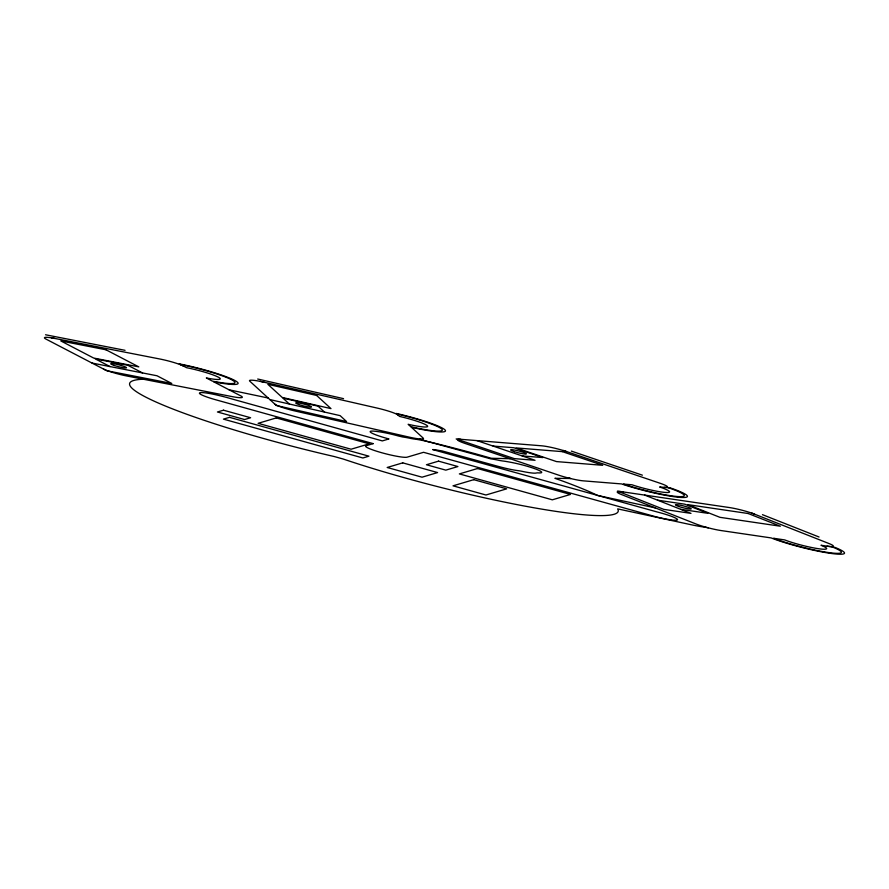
<?xml version="1.0" encoding="UTF-8"?>
<svg xmlns="http://www.w3.org/2000/svg" width="889" height="889" viewBox="0 0 889 889"><rect width="100%" height="100%" fill="white"/><g stroke="black" fill="none" stroke-linecap="round" stroke-linejoin="round"><path stroke-width="1.33" d="M143.429 379.247L141.807 379.281A180.134 20.703 14.3 0 0 168.821 407.418A180.134 20.703 14.3 0 0 334.286 456.546L343.287 459.057A180.134 20.703 14.3 0 0 525.421 506.219A180.134 20.703 14.3 0 0 618.255 510.342L617.655 508.875L690.675 524.632A36.849 4.234 14.3 0 0 705.666 527.321L708.289 527.833M493.084 446.067L513.864 447.745L542.912 457.579L522.132 455.913M510.13 458.713L491.395 458.268L481.671 455.512A180.134 20.703 14.3 0 0 427.142 441.389L419.497 438.944L420.353 439.022M657.527 500.163L684.719 504.174L707.877 513.32L680.685 509.319M229.073 389.815L268.167 398.016M45.55 334.764L125.049 350.322M51.295 337.753L159.709 358.978A18.425 2.122 14.3 0 1 183.345 366.001M91.978 363.034L157.02 375.769L171.788 383.459L106.747 370.724L46.028 339.12A18.425 2.122 14.3 0 1 54.907 338.453M655.293 507.897L597.741 495.484L591.052 492.395A180.134 20.703 14.3 0 0 554.903 478.304L570.538 478.515L569.038 478.16M257.677 379.014L343.554 398.661M260.188 381.314L377.292 408.107A18.425 2.122 14.3 0 1 398.083 415.085M269.867 399.561L340.12 415.641L346.588 421.564L276.323 405.484L249.765 381.148A18.425 2.122 14.3 0 1 264.089 382.203M571.36 451.112L642.38 475.171M563.282 450.456L660.116 483.272A18.425 2.122 14.3 0 1 664.25 487.35M476.937 440.6L535.045 460.291L514.264 458.613L456.157 438.933L541.59 445.8A18.425 2.122 14.3 0 1 566.515 451.556M762.44 514.653L819.058 537.012M751.861 513.097L829.07 543.579A18.425 2.122 14.3 0 1 827.048 546.157M644.658 495.084L690.986 513.375L663.783 509.375L617.466 491.084L729.258 507.53A18.425 2.122 14.3 0 1 754.439 514.109M142.562 372.947L127.794 365.257L95.279 358.889L110.047 366.579M324.507 412.074L318.051 406.151L282.913 398.116L289.381 404.028M180.556 364.546A39.716 4.567 14.3 0 1 231.529 379.703A39.716 4.567 14.3 0 1 212.393 381.125L206.326 377.958A24.559 2.823 14.3 0 0 218.161 377.08A24.559 2.823 14.3 0 0 186.634 367.713L179.245 363.868A42.983 4.945 14.3 0 1 234.418 380.27A42.983 4.945 14.3 0 1 213.704 381.803L240.786 395.905A18.425 2.122 14.3 0 1 231.907 396.561L127.105 376.047A18.425 2.122 14.3 0 1 103.457 369.024M396.861 413.974A39.716 4.567 14.3 0 1 441.689 429.009A39.716 4.567 14.3 0 1 410.796 426.731L408.14 424.297A24.559 2.823 14.3 0 0 427.253 425.709A24.559 2.823 14.3 0 0 399.517 416.408L396.294 413.441A42.983 4.945 14.3 0 1 444.811 429.731A42.983 4.945 14.3 0 1 411.363 427.253L423.208 438.11A18.425 2.122 14.3 0 1 408.884 437.055L295.681 411.151A18.425 2.122 14.3 0 1 274.89 404.173M668.184 487.672A39.716 4.567 14.3 0 1 677.096 496.484A39.716 4.567 14.3 0 1 623.389 484.072L631.923 484.761A24.559 2.823 14.3 0 0 665.15 492.428A24.559 2.823 14.3 0 0 659.638 486.983L670.028 487.817A42.983 4.945 14.3 0 1 679.674 497.351A42.983 4.945 14.3 0 1 621.533 483.927L583.44 480.86A18.425 2.122 14.3 0 1 558.525 475.104L464.914 443.389A18.425 2.122 14.3 0 1 460.78 439.299M832.182 546.913A39.716 4.567 14.3 0 1 827.837 552.458A39.716 4.567 14.3 0 1 773.574 538.278L784.754 539.923A24.559 2.823 14.3 0 0 818.313 548.691A24.559 2.823 14.3 0 0 821.003 545.268L834.604 547.268A42.983 4.945 14.3 0 1 829.904 553.269A42.983 4.945 14.3 0 1 771.152 537.923L721.301 530.589A18.425 2.122 14.3 0 1 696.12 524.021L621.489 494.551A18.425 2.122 14.3 0 1 623.511 491.973M223.495 410.196L217.438 411.985L244.564 419.541L250.609 417.741L223.495 410.196M229.484 417.33L223.428 419.13L362.879 457.979L368.924 456.179L229.484 417.33M276.268 417.93L258.121 423.32L351.077 449.223L369.235 443.833L276.268 417.93M373.158 443.633L366.068 445.733A21.703 2.489 14.3 0 0 382.014 452.812A21.703 2.489 14.3 0 0 407.129 457.168L423.553 452.301L655.982 516.798A21.703 2.489 14.3 0 0 677.54 519.709A21.703 2.489 14.3 0 0 657.038 511.931L432.71 449.578L434.988 449.667A21.703 2.489 14.3 0 0 441.922 450.879L498.351 466.425A21.703 2.489 14.3 0 0 518.887 470.748L521.365 471.181A21.703 2.489 14.3 0 0 536.256 473.004L537.612 472.837A21.703 2.489 14.3 0 0 536.223 469.236A21.703 2.489 14.3 0 0 509.819 462.124L507.197 461.658A21.703 2.489 14.3 0 0 502.318 460.935L499.629 460.48A21.703 2.489 14.3 0 0 490.739 458.857L434.31 443.311A21.703 2.489 14.3 0 0 413.774 438.988L411.296 438.555A21.703 2.489 14.3 0 0 402.406 436.932L398.261 435.954A21.703 2.489 14.3 0 0 379.859 431.898L377.369 431.543A21.703 2.489 14.3 0 0 370.957 432.565A21.703 2.489 14.3 0 0 387.726 438.621L388.949 438.944L382.314 440.911L231.962 398.972A21.703 2.489 14.3 0 0 221.906 396.227A52.007 5.979 14.3 0 0 216.972 395.038A21.703 2.489 14.3 0 0 199.436 393.105A21.703 2.489 14.3 0 0 215.883 399.817L373.158 443.633M402.739 462.858L387.182 467.481L422.042 477.193L437.599 472.57L402.739 462.858M438.544 461.147L426.442 464.747L445.811 470.137L457.902 466.547L438.544 461.147M477.515 468.525L459.369 473.915L552.325 499.818L570.482 494.428L477.515 468.525M473.77 479.671L453.023 485.827L485.95 494.995L506.697 488.839L473.77 479.671M562.348 451.634L516.165 447.923L556.514 461.591L602.698 465.303L562.348 451.634M748.171 513.509L687.742 504.619L719.912 517.32L780.342 526.21L748.171 513.509M105.991 349.788L60.819 340.943L93.634 358.034L138.806 366.879L105.991 349.788M316.628 395.461L267.845 384.292L282.202 397.45L330.986 408.618L316.628 395.461M114.192 365.446A8.19 0.945 14.3 0 0 126.516 367.802A8.19 0.945 14.3 0 0 115.081 363.99A8.19 0.945 14.3 0 0 114.192 365.446M298.848 404.551A8.19 0.945 14.3 0 0 311.461 407.051A8.19 0.945 14.3 0 0 300.393 403.273A8.19 0.945 14.3 0 0 298.848 404.551M514.275 451.634A8.19 0.945 14.3 0 0 526.388 453.89A8.19 0.945 14.3 0 0 514.709 450.067A8.19 0.945 14.3 0 0 514.275 451.634M678.807 506.497A8.19 0.945 14.3 0 0 691.22 508.897A8.19 0.945 14.3 0 0 679.896 505.096A8.19 0.945 14.3 0 0 678.807 506.497"/></g></svg>
